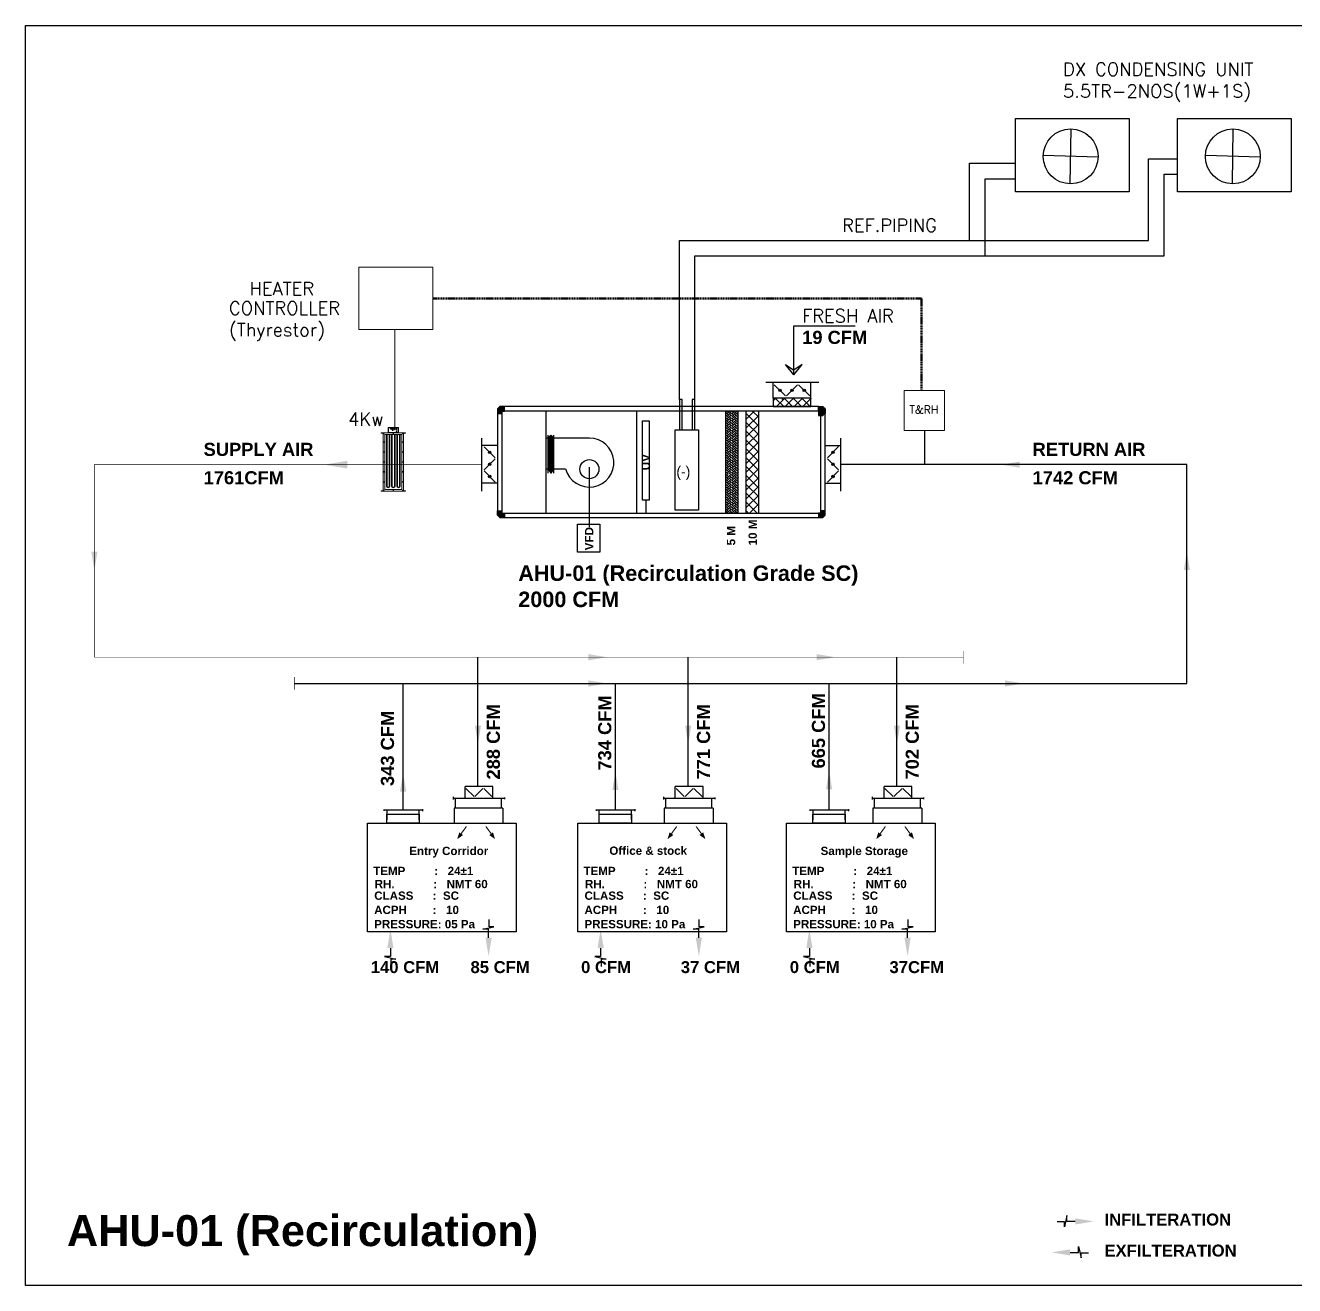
# Model space of a CAD drawing. Header units: inches. Extents: x 571878 to 593737, y 7688 to 75400.
# Drawn here: x 571878 to 586412, y 60972 to 75400 of the extents above; entities that cross this region are included whole.
import ezdxf

# ---------------------------------------------------------------- set-up
doc = ezdxf.new("R2010")
doc.units = ezdxf.units.IN
doc.header["$MEASUREMENT"] = 0
doc.linetypes.add('2617-H4-01$0$HIDDEN', pattern=[0.375, 0.25, -0.125])
for name, color, linetype, lineweight in [('1', 4, 'Continuous', 9), ('10ufilter1', 7, 'Continuous', 30), ('H-AHU', 66, 'Continuous', 9), ('H-HUMIDIFIER', 1, 'Continuous', 5), ('H-MULTI STAGE TERMINAL HEATER', 5, 'Continuous', 5), ('H-TEXT', 7, 'Continuous', 5), ('M-IBMS-BMS-DPT', 214, 'Continuous', 9), ('M-IBMS-BMS-DTEMP', 214, 'Continuous', 9)]:
    doc.layers.add(name, color=color, linetype=linetype, lineweight=lineweight)
for name, color, linetype in [('5u filter', 7, 'Continuous'), ('DIM', 7, 'Continuous'), ('TEXT', 2, 'Continuous'), ('TITLE BOX', 4, 'Continuous')]:
    doc.layers.add(name, color=color, linetype=linetype)
doc.styles.add('HVAC', font='simplex8.shx')
doc.styles.add('WMF-Arial1', font='arialbd.ttf')

# ---------------------------------------------------------------- blocks, each defined once
blk = doc.blocks.new('A$C1F865A62')
at = {"layer": 'H-MULTI STAGE TERMINAL HEATER'}
blk.add_hatch(color=256, dxfattribs=at).paths.add_polyline_path([(39, 184, 1), (34, 184, 1)])
h = blk.add_hatch(dxfattribs=at)
h.set_pattern_fill('ZIGZAG', color=256, scale=50, style=0)
h.set_pattern_definition([(0, (22224.0357, -18830.719), (6.25, 6.25), [6.25, -6.25]), (90, (22230.2857, -18830.719), (-6.25, 6.25), [6.25, -6.25])])
h.paths.add_polyline_path([(850, 275), (100, 275), (100, 265), (850, 265, -1), (850, 235), (100, 235), (100, 225), (850, 225, 1)])
h.paths.add_polyline_path([(850, 200), (100, 200), (100, 190), (850, 190, -1), (850, 160), (100, 160), (100, 150), (850, 150, 1)])
h.paths.add_polyline_path([(850, 125), (100, 125), (100, 115), (850, 115, -1), (850, 85), (100, 85), (100, 75), (850, 75, 1)])
for points in [[(0, 100), (75, 100), (75, 250), (0, 250)], [(5, 105), (70, 105), (70, 245), (5, 245)], [(15, 218), (21, 218), (21, 150), (15, 150)], [(16, 217), (20, 217), (20, 151), (16, 151)], [(80, 350), (80, 325), (75, 325), (75, 350)], [(75, 25), (925, 25), (925, 325), (75, 325)], [(100, 50), (900, 50), (900, 300), (100, 300)], [(920, 350), (920, 325), (925, 325), (925, 350)], [(16, 136), (28, 136), (28, 123), (16, 123)], [(18, 134), (26, 134), (26, 125), (18, 125)], [(59, 136), (47, 136), (47, 123), (59, 123)], [(57, 134), (49, 134), (49, 125), (57, 125)], [(80, 0), (80, 25), (75, 25), (75, 0)], [(920, 0), (920, 25), (925, 25), (925, 0)]]:
    blk.add_lwpolyline(points, close=True, dxfattribs=at)
for points in [[(100, 225), (850, 225, 1), (850, 275), (100, 275)], [(100, 235), (850, 235, 1), (850, 265), (100, 265)], [(100, 150), (850, 150, 1), (850, 200), (100, 200)], [(100, 160), (850, 160, 1), (850, 190), (100, 190)], [(100, 75), (850, 75, 1), (850, 125), (100, 125)], [(100, 85), (850, 85, 1), (850, 115), (100, 115)]]:
    blk.add_lwpolyline(points, format="xyb", dxfattribs=at)
for centre, radius in [((36, 184), 5.48), ((36, 184), 2.37), ((88, 313), 3.45), ((211, 313), 3.45), ((357, 313), 3.45), ((500, 313), 3.45), ((643, 313), 3.45), ((789, 313), 3.45), ((913, 313), 3.45), ((88, 175), 3.45), ((88, 38), 3.45), ((211, 38), 3.45), ((357, 38), 3.45), ((500, 38), 3.45), ((643, 38), 3.45), ((789, 38), 3.45), ((913, 175), 3.45), ((913, 38), 3.45)]:
    blk.add_circle(centre, radius, dxfattribs=at)
blk = doc.blocks.new('A$C09D80265')
at = {"layer": 'M-IBMS-BMS-DTEMP'}
blk.add_lwpolyline([(0, 3691), (3691, 3691), (3691, 0), (0, 0)], close=True, dxfattribs=at)
at = {"layer": 'M-IBMS-BMS-DTEMP', "insert": (471, 2290), "char_height": 731.25, "width": 22.67, "attachment_point": 1}
blk.add_mtext('{\\Fromans|c0;T&RH}', dxfattribs=at)

msp = doc.modelspace()

# ---------------------------------------------------------------- hatches: boundary and pattern name
for points in [[(577284, 71009), (577311, 71037), (577363, 71037), (577363, 70985), (577335, 70985), (577335, 70958), (577284, 70958)], [(581037, 71009), (581009, 71037), (580958, 71037), (580958, 70985), (580985, 70985), (580985, 70958), (581037, 70958)], [(581037, 70961), (581009, 70933), (580958, 70933), (580958, 70985), (580985, 70985), (580985, 71013), (581037, 71013)], [(577284, 69792), (577311, 69764), (577363, 69764), (577363, 69816), (577335, 69816), (577335, 69844), (577284, 69844)], [(581037, 69792), (581009, 69764), (580958, 69764), (580958, 69816), (580985, 69816), (580985, 69844), (581037, 69844)]]:
    msp.add_hatch(color=0).paths.add_polyline_path(points)
at = {"lineweight": -2}
h = msp.add_hatch(dxfattribs=at)
h.set_pattern_fill('AR-HBONE', color=3, scale=5, angle=180, style=0)
h.set_pattern_definition([(225, (-12033.414, 28483.187), (-4e-15, -28.28427125), [60, -20]), (315, (-12047.556, 28469.045), (-7e-15, -28.28427125), [60, -20])])
h.paths.add_polyline_path([(579897, 70257), (580035, 70257), (579897, 70267), (579897, 70257), (579897, 70985), (580041, 70985), (580041, 69816), (579897, 69816)])
at = {"layer": '10ufilter1', "lineweight": -2, "ltscale": 0.5}
h = msp.add_hatch(dxfattribs=at)
h.set_pattern_fill('ANSI37', color=1, scale=573.796017, angle=180, style=0)
h.set_pattern_definition([(45, (560181.42, 211816.266), (-50.71688, 50.71688), []), (135, (560181.42, 211816.266), (-50.71688, -50.71688), [])])
h.paths.add_polyline_path([(580873, 71131), (580442, 71131), (580442, 71035), (580873, 71035)])
h = msp.add_hatch(dxfattribs=at)
h.set_pattern_fill('ANSI37', color=1, scale=573.796017, angle=180, style=0)
h.set_pattern_definition([(45, (560181.42, 211816.266), (-50.716882, 50.716882), []), (135, (560181.42, 211816.266), (-50.716882, -50.716882), [])])
h.paths.add_polyline_path([(580132, 70257), (580270, 70257), (580132, 70267), (580132, 70257), (580132, 70985), (580276, 70985), (580276, 69816), (580132, 69816)])

# ---------------------------------------------------------------- linework, layer by layer
at = {"color": 0, "lineweight": 30}
for p, q in [((577285, 71011), (577285, 69790)), ((578874, 70985), (577285, 70985)), ((578953, 71035), (577310, 71035)), ((577335, 70985), (577335, 69816)), ((579146, 71035), (578874, 71035)), ((579146, 70985), (578874, 70985)), ((580403, 71035), (578953, 71035)), ((580361, 70985), (578953, 70985)), ((580985, 70985), (580361, 70985)), ((580958, 71035), (580403, 71035)), ((580985, 70985), (580958, 70985)), ((580985, 69816), (580985, 70985)), ((581036, 69790), (581036, 71011)), ((577284, 69816), (580985, 69816)), ((577310, 69766), (581011, 69766)), ((577310, 69766), (577930, 69766)), ((577335, 69816), (577930, 69816))]:
    msp.add_line(p, q, dxfattribs=at)
at = {"color": 3, "lineweight": -2}
for p, q in [((579897, 69816), (579897, 70985)), ((579897, 69816), (579897, 70985)), ((579897, 69816), (579897, 70985)), ((580041, 69816), (580041, 70985)), ((576777, 66568), (576777, 66538)), ((579185, 66568), (579185, 66538)), ((581575, 66568), (581575, 66538)), ((576777, 66551), (577365, 66551)), ((576786, 66437), (576786, 66268)), ((577346, 66437), (576786, 66437)), ((576803, 66437), (576803, 66551)), ((577329, 66437), (577329, 66551)), ((577346, 66437), (577346, 66268)), ((577365, 66560), (577365, 66542)), ((579185, 66551), (579773, 66551)), ((579193, 66437), (579193, 66268)), ((579753, 66437), (579193, 66437)), ((579211, 66437), (579211, 66551)), ((579737, 66437), (579737, 66551)), ((579753, 66437), (579753, 66268)), ((579773, 66560), (579773, 66542)), ((581575, 66551), (582163, 66551)), ((581583, 66437), (581583, 66268)), ((582143, 66437), (581583, 66437)), ((581601, 66437), (581601, 66551)), ((582127, 66437), (582127, 66551)), ((582143, 66437), (582143, 66268)), ((582163, 66560), (582163, 66542))]:
    msp.add_line(p, q, dxfattribs=at)
msp.add_line((581036, 69804), (581036, 70988))
at = {"color": 1, "lineweight": -2}
for p, q in [((585177, 70371), (581216, 70371)), ((585177, 67866), (585177, 70371)), ((574958, 67866), (585177, 67866)), ((576203, 66416), (576203, 67866)), ((578634, 66416), (578634, 67866)), ((581081, 66416), (581081, 67866)), ((575982, 66423), (575982, 66409)), ((576425, 66427), (576425, 66405)), ((578412, 66423), (578412, 66409)), ((578856, 66427), (578856, 66405)), ((580860, 66423), (580860, 66409)), ((581303, 66427), (581303, 66405)), ((576425, 66416), (575982, 66416)), ((576019, 66306), (576019, 66416)), ((576388, 66306), (576388, 66416)), ((576388, 66306), (576388, 66370)), ((578856, 66416), (578412, 66416)), ((578449, 66306), (578449, 66416)), ((578819, 66306), (578819, 66416)), ((578819, 66306), (578819, 66370)), ((581303, 66416), (580860, 66416)), ((580897, 66306), (580897, 66416)), ((581266, 66306), (581266, 66416)), ((581266, 66306), (581266, 66370))]:
    msp.add_line(p, q, dxfattribs=at)
at = {"color": 7, "linetype": 'Continuous'}
for p, q in [((575795, 66266), (577498, 66266)), ((575795, 65021), (575795, 66266)), ((577498, 66266), (577498, 65021)), ((577498, 66266), (577498, 65021)), ((577498, 66266), (577498, 65021)), ((577498, 66266), (577498, 65021)), ((578203, 66266), (579905, 66266)), ((578203, 65021), (578203, 66266)), ((578203, 65021), (578203, 66266)), ((578203, 65021), (578203, 66266)), ((578203, 65021), (578203, 66266)), ((579905, 66266), (579905, 65021)), ((579905, 66266), (579905, 65021)), ((579905, 66266), (579905, 65021)), ((579905, 66266), (579905, 65021)), ((580593, 66266), (582295, 66266)), ((580593, 65021), (580593, 66266)), ((580593, 65021), (580593, 66266)), ((580593, 65021), (580593, 66266)), ((582295, 66266), (582295, 65021)), ((582295, 66266), (582295, 65021)), ((582295, 66266), (582295, 65021)), ((582295, 66266), (582295, 65021)), ((577498, 65021), (575795, 65021)), ((577498, 65021), (575795, 65021)), ((577498, 65021), (575795, 65021)), ((577498, 65021), (575795, 65021)), ((579905, 65021), (578203, 65021)), ((579905, 65021), (578203, 65021)), ((579905, 65021), (578203, 65021)), ((579905, 65021), (578203, 65021)), ((582295, 65021), (580593, 65021)), ((582295, 65021), (580593, 65021)), ((582295, 65021), (580593, 65021)), ((582295, 65021), (580593, 65021))]:
    msp.add_line(p, q, dxfattribs=at)
at = {"color": 7, "lineweight": -2}
msp.add_lwpolyline([(593720, 60972), (571878, 60972), (571878, 75400), (593720, 75400)], close=True, dxfattribs=at)
at = {"color": 0, "lineweight": 30}
for points in [[(577363, 71037), (577311, 71037), (577284, 71009), (577284, 70958), (577335, 70958), (577335, 70985), (577363, 70985), (577363, 71037)], [(580958, 71037), (581009, 71037), (581037, 71009), (581037, 70958), (580985, 70958), (580985, 70985), (580958, 70985), (580958, 71037)], [(580958, 70933), (581009, 70933), (581037, 70961), (581037, 71013), (580985, 71013), (580985, 70985), (580958, 70985), (580958, 70933)], [(577363, 69764), (577311, 69764), (577284, 69792), (577284, 69844), (577335, 69844), (577335, 69816), (577363, 69816), (577363, 69764)], [(580958, 69764), (581009, 69764), (581037, 69792), (581037, 69844), (580985, 69844), (580985, 69816), (580958, 69816), (580958, 69764)]]:
    msp.add_lwpolyline(points, dxfattribs=at)
at = {"color": 1, "lineweight": -2, "const_width": 5}
msp.add_lwpolyline([(574958, 67939), (574958, 67793)], dxfattribs=at)
at = {"color": 1, "lineweight": -2}
for points in [[(576388, 66370), (576388, 66266), (576018, 66266), (576018, 66370)], [(578819, 66370), (578819, 66266), (578449, 66266), (578449, 66370)], [(581266, 66370), (581266, 66266), (580896, 66266), (580896, 66370)]]:
    msp.add_lwpolyline(points, close=True, dxfattribs=at)
at = {"color": 3, "lineweight": -2, "const_width": 12.7}
for points in [[(576868, 66146), (576928, 66228)], [(577211, 66146), (577151, 66228)], [(579276, 66146), (579336, 66228)], [(579619, 66146), (579559, 66228)], [(581666, 66146), (581726, 66228)], [(582009, 66146), (581949, 66228)]]:
    msp.add_lwpolyline(points, dxfattribs=at)
at = {"color": 1, "lineweight": -2}
for points in [[(583263, 70406), (583263, 70336), (583050, 70371)], [(585142, 69163), (585213, 69163), (585177, 69375)], [(578325, 67901), (578325, 67830), (578537, 67866)], [(583095, 67901), (583095, 67830), (583307, 67866)], [(578669, 66645), (578599, 66645), (578634, 66857)], [(581117, 66655), (581046, 66655), (581081, 66867)], [(576239, 66627), (576168, 66627), (576203, 66840)]]:
    msp.add_solid(points, dxfattribs=at)
at = {"color": 3, "lineweight": -2}
for points in [[(576847, 66161), (576890, 66130), (576823, 66084)], [(577232, 66161), (577190, 66130), (577256, 66084)], [(579255, 66161), (579297, 66130), (579231, 66084)], [(579640, 66161), (579597, 66130), (579664, 66084)], [(581645, 66161), (581687, 66130), (581621, 66084)], [(582030, 66161), (581987, 66130), (582054, 66084)]]:
    msp.add_solid(points, dxfattribs=at)
at = {"layer": '1', "color": 140}
msp.add_lwpolyline([(576110, 70767), (576110, 70767), (576110, 71919)], dxfattribs=at)
at = {"layer": '10ufilter1', "color": 1, "lineweight": -2, "ltscale": 0.5}
for p, q in [((580041, 69816), (580041, 70985)), ((580041, 69816), (580041, 70985)), ((580132, 69816), (580132, 70985)), ((580132, 69816), (580132, 70985)), ((580132, 69816), (580132, 70985)), ((580276, 69816), (580276, 70985)), ((580276, 69816), (580276, 70985)), ((580276, 69816), (580276, 70985))]:
    msp.add_line(p, q, dxfattribs=at)
at = {"layer": '5u filter', "color": 4, "linetype": 'Continuous', "ltscale": 0.5}
for p, q in [((580965, 71312), (580355, 71312)), ((580442, 71131), (580442, 71312)), ((580582, 71158), (580454, 71286)), ((580721, 71286), (580593, 71158)), ((580732, 71286), (580860, 71158)), ((580873, 71035), (580873, 71312)), ((581216, 70066), (581216, 70676)), ((581036, 70589), (581216, 70589)), ((581062, 70449), (581190, 70577)), ((581190, 70310), (581062, 70438)), ((581190, 70299), (581062, 70171)), ((581036, 70158), (581216, 70158))]:
    msp.add_line(p, q, dxfattribs=at)
at = {"layer": '5u filter', "color": 5, "lineweight": -2, "ltscale": 0.5}
for p, q in [((577836, 70985), (577836, 69816)), ((578879, 69816), (578879, 70985))]:
    msp.add_line(p, q, dxfattribs=at)
at = {"layer": '5u filter', "color": 3, "linetype": 'Continuous', "ltscale": 0.5}
for p, q in [((577104, 70066), (577104, 70676)), ((577285, 70589), (577104, 70589)), ((577259, 70448), (577131, 70576)), ((577131, 70310), (577259, 70437)), ((577131, 70299), (577259, 70171)), ((577285, 70158), (577104, 70158))]:
    msp.add_line(p, q, dxfattribs=at)
at = {"layer": '5u filter', "color": 0, "lineweight": -2, "ltscale": 0.5}
for p, q in [((577836, 70677), (577864, 70677)), ((577894, 70710), (577864, 70677)), ((577864, 70274), (577864, 70710)), ((577874, 70688), (577874, 70307)), ((577890, 70705), (577890, 70282)), ((577894, 70710), (577925, 70677)), ((577901, 70703), (577901, 70286)), ((577913, 70690), (577913, 70305)), ((577925, 70710), (577925, 70274)), ((577925, 70677), (578336, 70677)), ((577836, 70324), (577864, 70324)), ((577864, 70324), (577894, 70274)), ((577925, 70324), (577894, 70274)), ((577925, 70324), (578064, 70324))]:
    msp.add_line(p, q, dxfattribs=at)
at = {"layer": '5u filter', "color": 6, "linetype": 'Continuous', "ltscale": 0.5}
for p, q in [((577230, 66685), (576912, 66685)), ((576912, 66551), (576912, 66685)), ((577016, 66571), (576921, 66665)), ((577118, 66665), (577024, 66571)), ((577127, 66665), (577221, 66571)), ((577230, 66551), (577230, 66685)), ((579638, 66685), (579320, 66685)), ((579320, 66551), (579320, 66685)), ((579423, 66571), (579329, 66665)), ((579526, 66665), (579432, 66571)), ((579534, 66665), (579629, 66571)), ((579638, 66551), (579638, 66685)), ((582028, 66685), (581710, 66685)), ((581710, 66551), (581710, 66685)), ((581813, 66571), (581719, 66665)), ((581916, 66665), (581822, 66571)), ((581924, 66665), (582019, 66571)), ((582028, 66551), (582028, 66685)), ((576912, 66551), (577230, 66551)), ((579320, 66551), (579638, 66551)), ((581710, 66551), (582028, 66551))]:
    msp.add_line(p, q, dxfattribs=at)
at = {"layer": '5u filter', "color": 4, "linetype": 'Continuous', "ltscale": 0.5}
for centre in [(580518, 71222), (580657, 71222), (580796, 71222), (581126, 70513), (581126, 70374), (581126, 70235)]:
    msp.add_circle(centre, 14, dxfattribs=at)
at = {"layer": '5u filter', "color": 3, "linetype": 'Continuous', "ltscale": 0.5}
for centre in [(577195, 70512), (577195, 70374), (577195, 70235)]:
    msp.add_circle(centre, 14, dxfattribs=at)
at = {"layer": '5u filter', "color": 0, "lineweight": -2, "ltscale": 0.5}
msp.add_circle((578336, 70319), 109, dxfattribs=at)
msp.add_arc((578336, 70395), 281, 194.7628, 90, dxfattribs=at)
at = {"layer": 'H-AHU', "linetype": 'Continuous'}
msp.add_lwpolyline([(575695, 72631), (576545, 72631), (576545, 71919), (575695, 71919)], close=True, dxfattribs=at)
at = {"layer": 'M-IBMS-BMS-DPT', "color": 3, "linetype": '2617-H4-01$0$HIDDEN', "lineweight": 50, "ltscale": 50}
msp.add_lwpolyline([(576545, 72275), (582140, 72275), (582140, 71222)], dxfattribs=at)
at = {"layer": 'TEXT', "color": 3, "lineweight": -2}
for p, q in [((580548, 71116), (580548, 71127)), ((577205, 70386), (577194, 70386)), ((581116, 70387), (581127, 70387)), ((577060, 66685), (577060, 68166)), ((579468, 66685), (579468, 68166)), ((581858, 66685), (581858, 68166))]:
    msp.add_line(p, q, dxfattribs=at)
at = {"layer": 'TEXT', "color": 3, "lineweight": -2, "ltscale": 0.5}
for points in [[(579368, 70769), (579397, 70769), (579397, 71115), (579368, 71115)], [(579514, 70769), (579543, 70769), (579543, 71115), (579514, 71115)]]:
    msp.add_lwpolyline(points, close=True, dxfattribs=at)
at = {"layer": 'TEXT', "color": 0, "lineweight": -2}
msp.add_lwpolyline([(579586, 69850), (579319, 69850), (579319, 70769), (579586, 70769)], close=True, dxfattribs=at)
at = {"layer": 'TEXT', "color": 3, "lineweight": -2, "const_width": 5}
for points in [[(577104, 70371), (572668, 70371), (572668, 68166), (582620, 68166)], [(582620, 68239), (582620, 68093)]]:
    msp.add_lwpolyline(points, dxfattribs=at)
at = {"layer": 'TEXT', "color": 3, "lineweight": -2}
for points in [[(575564, 70327), (575564, 70415), (575299, 70371)], [(572703, 69375), (572633, 69375), (572668, 69163)], [(578325, 68202), (578325, 68131), (578537, 68166)], [(580939, 68202), (580939, 68131), (581151, 68166)], [(577096, 67384), (577025, 67384), (577060, 67172)], [(579503, 67384), (579433, 67384), (579468, 67172)], [(581893, 67384), (581823, 67384), (581858, 67172)], [(576093, 64836), (576022, 64836), (576058, 65048)], [(578501, 64836), (578430, 64836), (578465, 65048)], [(580891, 64836), (580820, 64836), (580855, 65048)], [(583900, 61671), (583900, 61742), (584112, 61707)]]:
    msp.add_solid(points, dxfattribs=at)
at = {"layer": 'TEXT', "color": 1, "lineweight": -2}
for points in [[(577217, 64954), (577147, 64954), (577182, 64742)], [(579625, 64954), (579554, 64954), (579590, 64742)], [(582015, 64954), (581944, 64954), (581980, 64742)], [(583841, 61317), (583841, 61387), (583629, 61352)]]:
    msp.add_solid(points, dxfattribs=at)
at = {"layer": 'TITLE BOX'}
for p, q in [((583842, 73586), (583852, 74215)), ((585699, 73586), (585709, 74215)), ((584161, 73890), (583533, 73911)), ((584738, 73873), (585071, 73873)), ((584738, 72939), (584738, 73873)), ((586018, 73890), (585390, 73911)), ((582690, 72939), (582690, 73821)), ((582690, 73821), (583214, 73821)), ((584916, 73695), (585071, 73695)), ((584916, 72761), (584916, 73695)), ((582868, 72761), (582868, 73643)), ((582868, 73643), (583214, 73643)), ((579368, 71115), (579368, 72939)), ((579368, 72939), (584738, 72939)), ((579543, 71115), (579543, 72761)), ((579543, 72761), (584132, 72761)), ((584132, 72761), (584916, 72761)), ((580677, 71401), (580677, 71960)), ((580677, 71960), (581379, 71960)), ((580677, 71401), (580583, 71518)), ((580583, 71518), (580677, 71454)), ((580677, 71401), (580771, 71518)), ((580771, 71518), (580677, 71454)), ((580873, 71131), (580442, 71131)), ((580442, 71131), (580442, 71035)), ((580442, 71035), (580871, 71035)), ((582177, 70371), (582177, 70760)), ((578336, 69654), (578336, 70342))]:
    msp.add_line(p, q, dxfattribs=at)
at = {"layer": 'TITLE BOX', "color": 5}
msp.add_line((578983, 69963), (578983, 69816), dxfattribs=at)
at = {"layer": 'TITLE BOX', "color": 1}
for p, q in [((577187, 65079), (577187, 65163)), ((579595, 65079), (579595, 65163)), ((581985, 65079), (581985, 65163)), ((577116, 65051), (577244, 65079)), ((577182, 65051), (577116, 65051)), ((577182, 64954), (577182, 65051)), ((577244, 65079), (577187, 65079)), ((579524, 65051), (579652, 65079)), ((579590, 65051), (579524, 65051)), ((579590, 64954), (579590, 65051)), ((579652, 65079), (579595, 65079)), ((581914, 65051), (582042, 65079)), ((581980, 65051), (581914, 65051)), ((581980, 64954), (581980, 65051)), ((582042, 65079), (581985, 65079)), ((583841, 61352), (583937, 61352)), ((583937, 61352), (583937, 61418)), ((583937, 61418), (583966, 61290)), ((583966, 61290), (583966, 61347)), ((583966, 61347), (584050, 61347))]:
    msp.add_line(p, q, dxfattribs=at)
at = {"layer": 'TITLE BOX', "color": 3}
for p, q in [((576058, 64836), (576058, 64739)), ((578465, 64836), (578465, 64739)), ((580855, 64836), (580855, 64739)), ((576058, 64739), (575991, 64739)), ((575991, 64739), (576120, 64711)), ((576120, 64711), (576063, 64711)), ((576063, 64711), (576063, 64627)), ((578465, 64739), (578399, 64739)), ((578399, 64739), (578528, 64711)), ((578528, 64711), (578470, 64711)), ((578470, 64711), (578470, 64627)), ((580855, 64739), (580789, 64739)), ((580789, 64739), (580918, 64711)), ((580918, 64711), (580860, 64711)), ((580860, 64711), (580860, 64627)), ((583804, 61773), (583775, 61644)), ((583804, 61707), (583804, 61773)), ((583775, 61702), (583691, 61702)), ((583775, 61644), (583775, 61702)), ((583900, 61707), (583804, 61707))]:
    msp.add_line(p, q, dxfattribs=at)
at = {"layer": 'TITLE BOX'}
for points in [[(583214, 74332), (584516, 74332), (584516, 73494), (583214, 73494)], [(585071, 74332), (586372, 74332), (586372, 73494), (585071, 73494)], [(578201, 69689), (578455, 69689), (578455, 69370), (578201, 69370)]]:
    msp.add_lwpolyline(points, close=True, dxfattribs=at)
at = {"layer": 'TITLE BOX', "color": 5}
msp.add_lwpolyline([(578945, 70873), (579020, 70873), (579020, 69963), (578945, 69963)], close=True, dxfattribs=at)
at = {"layer": 'TITLE BOX'}
for centre in [(583847, 73900), (585704, 73900)]:
    msp.add_circle(centre, 314, dxfattribs=at)

# ---------------------------------------------------------------- block references
at = {"layer": 'H-HUMIDIFIER', "xscale": 0.125, "yscale": 0.125, "zscale": 0.125}
msp.add_blockref('A$C09D80265', (581941, 70760), dxfattribs=at)
at = {"layer": 'H-MULTI STAGE TERMINAL HEATER', "xscale": -0.7874999999767169, "yscale": 0.7875000000058208, "zscale": 0.7875000000000014, "rotation": 89.99999999999993}
msp.add_blockref('A$C1F865A62', (576229, 70795), dxfattribs=at)

# ---------------------------------------------------------------- texts
at = {"color": 1, "lineweight": -2, "style": 'WMF-Arial1'}
for s, p in [('RETURN AIR', (583411, 70471)), ('1742 CFM', (583411, 70146))]:
    msp.add_text(s, height=150, dxfattribs=at).set_placement(p)
for s, p in [('665 CFM', (581034, 66892)), ('734 CFM', (578587, 66868)), ('343 CFM', (576099, 66692))]:
    msp.add_text(s, height=150, rotation=90, dxfattribs=at).set_placement(p)
at = {"layer": '5u filter', "color": 0, "lineweight": -2, "ltscale": 0.5, "style": 'WMF-Arial1'}
for s, p in [('UV', (579031, 70307)), ('VFD', (578381, 69390)), ('5 M', (580006, 69446)), ('10 M', (580254, 69446))]:
    msp.add_text(s, height=95.5, rotation=90, dxfattribs=at).set_placement(p)
at = {"layer": 'DIM', "color": 0, "style": 'WMF-Arial1'}
for s, p in [('Entry Corridor', (576274, 65901)), ('Office & stock', (578565, 65904)), ('Sample Storage', (580984, 65901)), ('TEMP         :   24±1', (575861, 65672)), ('TEMP         :   24±1', (578269, 65672)), ('TEMP         :   24±1', (580659, 65672)), ('RH.            :   NMT 60', (575878, 65522)), ('RH.            :   NMT 60', (578286, 65522)), ('RH.            :   NMT 60', (580676, 65522)), ('CLASS      :  SC', (575873, 65389)), ('CLASS      :  SC', (578281, 65389)), ('CLASS      :  SC', (580671, 65389)), ('ACPH        :   10', (575872, 65226)), ('ACPH        :   10', (578280, 65226)), ('ACPH        :   10', (580670, 65226)), ('PRESSURE: 05 Pa', (575872, 65063)), ('PRESSURE: 10 Pa', (578280, 65063)), ('PRESSURE: 10 Pa', (580670, 65063))]:
    msp.add_text(s, height=94.72, dxfattribs=at).set_placement(p)
at = {"layer": 'H-TEXT', "style": 'HVAC'}
for s, p in [('DX CONDENSING UNIT', (583760, 74823)), ('5.5TR-2NOS(1W+1S)', (583760, 74573)), ('REF.PIPING', (581230, 73036)), ('HEATER', (574445, 72311)), ('CONTROLLER', (574209, 72088)), ('FRESH AIR', (580773, 72000)), ('(Thyrestor)', (574209, 71840)), ('4Kw', (575573, 70817))]:
    msp.add_text(s, height=150, dxfattribs=at).set_placement(p)
at = {"layer": 'TEXT', "color": 3, "lineweight": -2, "style": 'WMF-Arial1'}
for s, p in [('SUPPLY AIR', (573919, 70471)), ('1761CFM', (573919, 70146))]:
    msp.add_text(s, height=150, dxfattribs=at).set_placement(p)
at = {"layer": 'TEXT', "color": 0, "lineweight": -2}
msp.add_text('(-)', height=120.1, dxfattribs=at).set_placement((579332, 70231))
at = {"layer": 'TEXT', "color": 0, "lineweight": -2, "ltscale": 0.5, "style": 'WMF-Arial1'}
for s, height, p in [('AHU-01 (Recirculation Grade SC)', 177.32, (577522, 69040)), ('2000 CFM ', 177.3, (577522, 68740)), ('AHU-01 (Recirculation)', 354.64, (572354, 61424))]:
    msp.add_text(s, height=height, dxfattribs=at).set_placement(p)
at = {"layer": 'TEXT', "color": 3, "lineweight": -2, "style": 'WMF-Arial1'}
for s, p in [('288 CFM', (577311, 66766)), ('771 CFM', (579718, 66766)), ('702 CFM', (582108, 66766))]:
    msp.add_text(s, height=150, rotation=90, dxfattribs=at).set_placement(p)
at = {"layer": 'TEXT', "color": 1, "lineweight": -2, "style": 'WMF-Arial1'}
for s, p in [('85 CFM', (576975, 64550)), ('37 CFM', (579383, 64550)), ('37CFM', (581773, 64550))]:
    msp.add_text(s, height=136.4, dxfattribs=at).set_placement(p)
at = {"layer": 'TITLE BOX', "style": 'WMF-Arial1'}
msp.add_text('19 CFM', height=150, dxfattribs=at).set_placement((580773, 71753))
at = {"layer": 'TITLE BOX', "color": 3, "style": 'WMF-Arial1'}
for s, p in [('140 CFM', (575833, 64550)), ('0 CFM', (578241, 64550)), ('0 CFM', (580631, 64550)), ('INFILTERATION', (584234, 61660))]:
    msp.add_text(s, height=136.4, dxfattribs=at).set_placement(p)
at = {"layer": 'TITLE BOX', "color": 1, "style": 'WMF-Arial1'}
msp.add_text('EXFILTERATION', height=136.4, dxfattribs=at).set_placement((584234, 61305))

doc.saveas('drawing.dxf')
